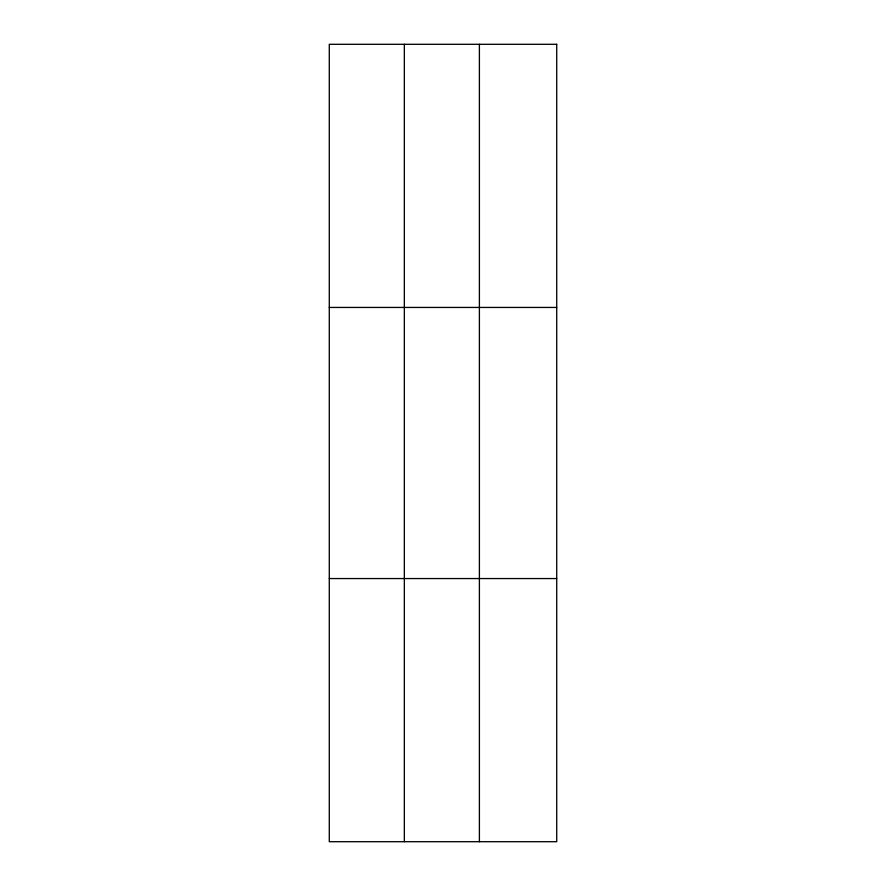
<?xml version="1.0" encoding="UTF-8"?>
<svg xmlns="http://www.w3.org/2000/svg" width="886" height="886" viewBox="0 0 886 886"><rect width="100%" height="100%" fill="white"/><g stroke="black" fill="none" stroke-linecap="round" stroke-linejoin="round"><path stroke-width="1.33" d="M404.337 44.3L404.337 841.7M479.392 44.3L479.392 841.7M329.282 307.442L556.718 307.442M329.282 578.558L556.718 578.558M556.718 44.3L556.718 841.7L329.282 841.7L329.282 44.3L556.718 44.3"/></g></svg>
